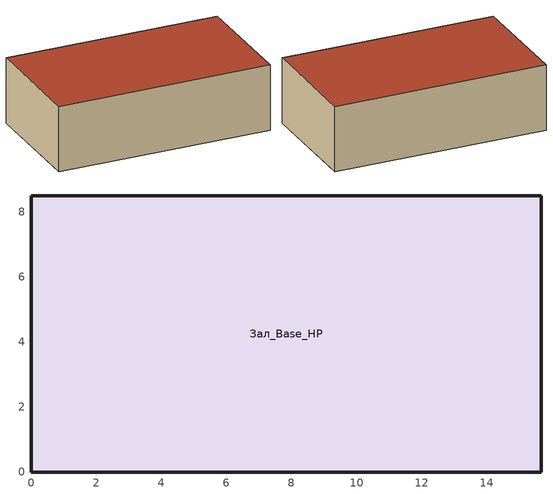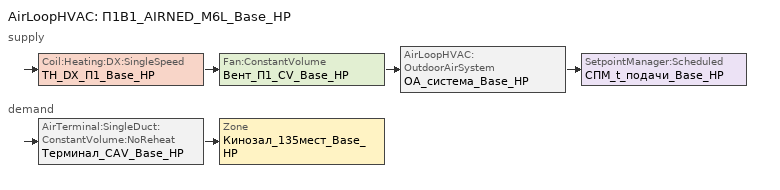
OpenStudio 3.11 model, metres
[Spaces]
Зал_Base_HP
 floor ground (Пол_зала): 0,0 0,8.48 15.68,8.48 15.68,0 z0
 wall outside (Стена_наружная): 0,0 15.68,0 / 15.68,8.48 0,8.48 z0:4.85
 wall outside (Стена_внутренняя): 0,8.48 0,0 / 15.68,0 15.68,8.48 z0:4.85
 roof outside (Покрытие_зала): 0,0 15.68,0 15.68,8.48 0,8.48 z4.85
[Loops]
AirLoopHVAC 'П1В1_AIRNED_M6L_Base_HP'
 supply: Coil:Heating:DX:SingleSpeed 'ТН_DX_П1_Base_HP' > Fan:ConstantVolume 'Вент_П1_CV_Base_HP' > AirLoopHVAC:OutdoorAirSystem 'ОА_система_Base_HP' > SetpointManager:Scheduled 'СПМ_t_подачи_Base_HP'
 demand: AirTerminal:SingleDuct:ConstantVolume:NoReheat 'Терминал_CAV_Base_HP' > Zone 'Кинозал_135мест_Base_HP'
[Site]
SPb_Pulkovo: Latitude {deg}=59.8; Longitude {deg}=30.26; Time Zone {hr}=3; Elevation {m}=16
[SizingPeriod:DesignDay] Barometric Pressure {Pa}=101325; Day of Month=21; Humidity Condition Type=Wetbulb; Solar Model Indicator=ASHRAEClearSky
Name | Maximum Dry-Bulb Temperature {C} | Daily Dry-Bulb Temperature Range {deltaC} | Wind Speed {m/s} | Wind Direction {deg} | Sky Clearness | Month | Day Type | Wetbulb or DewPoint at Maximum Dry-Bulb {C}
СПб_Зима_-24C | -24 | 0 | 3 | 270 | 0 | 1 | WinterDesignDay | -24
СПб_Лето_22C | 22 | 8.5 | 1 | 180 | 1 | 7 | SummerDesignDay | 18
[Material] Roughness=Smooth; Specific Heat {J/kg-K}=840; Thermal Absorptance=0.9; Solar Absorptance=0.7
Name | Thickness {m} | Conductivity {W/m-K} | Density {kg/m3}
Штукатурка_20мм | 0.02 | 0.7 | 1600
Бетон_500мм | 0.5 | 1.74 | 2200
МинВата_100мм | 0.1 | 0.042 | 80
МинВата_150мм | 0.15 | 0.042 | 80
ЖБ_плита_220мм | 0.22 | 1.74 | 2500
Стяжка_100мм | 0.1 | 0.93 | 1800
[Construction]
Стена_наружная: Штукатурка_20мм, Бетон_500мм, МинВата_100мм, Штукатурка_20мм
Стена_внутренняя: Штукатурка_20мм, Бетон_500мм, Штукатурка_20мм
Покрытие_зала: МинВата_150мм, ЖБ_плита_220мм
Пол_зала: Стяжка_100мм, ЖБ_плита_220мм
[ThermalZone]
Кинозал_135мест_Base_HP: Thermostat=Термостат_Base_HP; Use Ideal Air Loads=No
[Sizing:Zone]
Кинозал_135мест_Base_HP: Zone Cooling Design Supply Air Temperature Input Method=SupplyAirTemperature; Zone Cooling Design Supply Air Temperature {C}=14; Zone Cooling Design Supply Air Temperature Difference {deltaC}=11.11; Zone Heating Design Supply Air Temperature Input Method=SupplyAirTemperature; Zone Heating Design Supply Air Temperature {C}=40; Zone Heating Design Supply Air Temperature Difference {deltaC}=11.11; Zone Cooling Design Supply Air Humidity Ratio {kg-H2O/kg-air}=0.0085; Zone Heating Design Supply Air Humidity Ratio {kg-H2O/kg-air}=0.008; Cooling Design Air Flow Method=DesignDay; Heating Design Air Flow Method=DesignDay; Account for Dedicated Outdoor Air System=No; Dedicated Outdoor Air System Control Strategy=NeutralSupplyAir; Dedicated Outdoor Air Low Setpoint Temperature for Design {C}=autosize; Dedicated Outdoor Air High Setpoint Temperature for Design {C}=autosize; Zone Load Sizing Method=Sensible Load Only No Latent Load; Zone Latent Cooling Design Supply Air Humidity Ratio Input Method=HumidityRatioDifference; Zone Cooling Design Supply Air Humidity Ratio Difference {kgWater/kgDryAir}=0.005; Zone Latent Heating Design Supply Air Humidity Ratio Input Method=HumidityRatioDifference; Zone Humidification Design Supply Air Humidity Ratio Difference {kgWater/kgDryAir}=0.005; Sizing Option=Coincident; Heating Coil Sizing Method=None; Maximum Heating Capacity To Cooling Load Sizing Ratio {W/W}=1
[Zone equipment]
Кинозал_135мест_Base_HP: Терминал_CAV_Base_HP
[Space]
Зал_Base_HP: Thermal Zone=Кинозал_135мест_Base_HP; Design Specification Outdoor Air Object=ОА_спец_Base_HP
[People:Definition]
Зрители_Base_HP: Number of People Calculation Method=People; Number of People {people}=135; Fraction Radiant=0.3; Sensible Heat Fraction=0.6
[People]
Люди_Base_HP: People Definition=Зрители_Base_HP; Space or SpaceType=Зал_Base_HP; Number of People Schedule=Заполняемость_Base_HP; Activity Level Schedule=Активность_Base_HP; Clothing Insulation Calculation Method=ClothingInsulationSchedule; Multiplier=1
[Lights:Definition]
Освещение_дефиниция_Base_HP: Design Level Calculation Method=Watts/Area; Watts per Space Floor Area {W/m2}=8
[Lights]
Освещение_Base_HP: Lights Definition=Освещение_дефиниция_Base_HP; Space or SpaceType=Зал_Base_HP; Schedule=Освещение_Base_HP; Fraction Replaceable=1
[ElectricEquipment:Definition]
Проектор_дефиниция_Base_HP: Design Level Calculation Method=EquipmentLevel; Design Level {W}=10000; Fraction Latent=0; Fraction Radiant=0.2
[ElectricEquipment]
Проектор_Base_HP: Electric Equipment Definition=Проектор_дефиниция_Base_HP; Space or SpaceType=Зал_Base_HP; Schedule=Освещение_Base_HP
[SpaceInfiltration:DesignFlowRate]
Инфильтрация_Base_HP: Space or SpaceType=Зал_Base_HP; Design Flow Rate Calculation Method=Flow/ExteriorArea; Flow per Exterior Surface Area {m3/s-m2}=0.0001; Density Basis=Outdoor
[DesignSpecification:OutdoorAir]
ОА_спец_Base_HP: Outdoor Air Method=Sum; Outdoor Air Flow per Person {m3/s-person}=0; Outdoor Air Flow per Floor Area {m3/s-m2}=0; Outdoor Air Flow Rate {m3/s}=1.125
[ThermostatSetpoint:DualSetpoint]
Термостат_Base_HP: Heating Setpoint Temperature Schedule=Уставка_отопл_Base_HP; Cooling Setpoint Temperature Schedule=Уставка_охл_Base_HP
[AirLoopHVAC]
П1В1_AIRNED_M6L_Base_HP: Availability Schedule=Always On Discrete; Design Supply Air Flow Rate {m3/s}=1.125; Design Return Air Flow Fraction of Supply Air Flow=1
[Sizing:System]
П1В1_AIRNED_M6L_Base_HP: Central Heating Maximum System Air Flow Ratio=0.3; Preheat Design Temperature {C}=7; Preheat Design Humidity Ratio {kg-H2O/kg-Air}=0.008; Precool Design Temperature {C}=12.8; Precool Design Humidity Ratio {kg-H2O/kg-Air}=0.008; Central Cooling Design Supply Air Temperature {C}=12.8; Central Heating Design Supply Air Temperature {C}=16.7; 100% Outdoor Air in Cooling=Yes; 100% Outdoor Air in Heating=Yes; Central Cooling Design Supply Air Humidity Ratio {kg-H2O/kg-Air}=0.0085; Zone Maximum Outdoor Air Fraction=1; Cooling Supply Air Flow Rate Per Floor Area {m3/s-m2}=0.00996765; Cooling Fraction of Autosized Cooling Supply Air Flow Rate=1; Cooling Supply Air Flow Rate Per Unit Cooling Capacity {m3/s-W}=3.94755e-05; Heating Supply Air Flow Rate Per Floor Area {m3/s-m2}=0.00996765; Heating Fraction of Autosized Heating Supply Air Flow Rate=1; Heating Fraction of Autosized Cooling Supply Air Flow Rate=1; Heating Supply Air Flow Rate Per Unit Heating Capacity {m3/s-W}=3.15882e-05; Cooling Design Capacity Method=CoolingDesignCapacity; Cooling Design Capacity {W}=autosize; Cooling Design Capacity Per Floor Area {W/m2}=234.7; Fraction of Autosized Cooling Design Capacity=1; Heating Design Capacity Method=HeatingDesignCapacity; Heating Design Capacity {W}=autosize; Heating Design Capacity Per Floor Area {W/m2}=157; Fraction of Autosized Heating Design Capacity=1; Central Cooling Capacity Control Method=OnOff; Occupant Diversity=autosize; Heating Coil Sizing Method=None; Maximum Heating Capacity To Cooling Capacity Sizing Ratio {W/W}=1
[Fan:ConstantVolume]
Вент_П1_CV_Base_HP: Availability Schedule=Вентиляция_Base_HP; Fan Total Efficiency=0.65; Pressure Rise {Pa}=500; Maximum Flow Rate {m3/s}=1.125; Motor Efficiency=0.9; Motor In Airstream Fraction=1
[SetpointManager:Scheduled]
СПМ_t_подачи_Base_HP: Control Variable=Temperature; Schedule=t_приточного_Base_HP
[Controller:OutdoorAir]
Контроллер_НВ_Base_HP: Minimum Outdoor Air Flow Rate {m3/s}=0; Maximum Outdoor Air Flow Rate {m3/s}=1.125; Economizer Control Type=NoEconomizer; Economizer Control Action Type=ModulateFlow; Economizer Maximum Limit Dry-Bulb Temperature {C}=28; Economizer Maximum Limit Enthalpy {J/kg}=64000; Economizer Minimum Limit Dry-Bulb Temperature {C}=-100; Lockout Type=NoLockout; Minimum Limit Type=FixedMinimum; Controller Mechanical Ventilation=Controller Mechanical Ventilation 1; High Humidity Control=No; High Humidity Outdoor Air Flow Ratio=1; Control High Indoor Humidity Based on Outdoor Humidity Ratio=Yes; Heat Recovery Bypass Control Type=BypassWhenWithinEconomizerLimits; Economizer Operation Staging=InterlockedWithMechanicalCooling
[Controller:MechanicalVentilation]
Controller Mechanical Ventilation 1: Availability Schedule=Always On Discrete
[AirLoopHVAC:OutdoorAirSystem]
ОА_система_Base_HP: Controller=Контроллер_НВ_Base_HP
[HeatExchanger:AirToAir:SensibleAndLatent]
Рекуператор_RRS_Base_HP: Availability Schedule=Always On Discrete; Nominal Supply Air Flow Rate {m3/s}=autosize; Sensible Effectiveness at 100% Heating Air Flow=0.8; Latent Effectiveness at 100% Heating Air Flow=0.72; Sensible Effectiveness at 100% Cooling Air Flow=0.75; Latent Effectiveness at 100% Cooling Air Flow=0.68; Nominal Electric Power {W}=0; Supply Air Outlet Temperature Control=Yes; Heat Exchanger Type=Rotary; Frost Control Type=None; Threshold Temperature {C}=1.7; Economizer Lockout=Yes; Sensible Effectiveness of Heating Air Flow Curve=Рекуператор_RRS_Base_HP_SensHeatEff; Latent Effectiveness of Heating Air Flow Curve=Рекуператор_RRS_Base_HP_LatHeatEff; Sensible Effectiveness of Cooling Air Flow Curve=Рекуператор_RRS_Base_HP_SensCoolEff; Latent Effectiveness of Cooling Air Flow Curve=Рекуператор_RRS_Base_HP_LatCoolEff
[AirTerminal:SingleDuct:ConstantVolume:NoReheat]
Терминал_CAV_Base_HP: Availability Schedule=Вентиляция_Base_HP; Maximum Air Flow Rate {m3/s}=1.125
[Coil:Heating:DX:SingleSpeed]
ТН_DX_П1_Base_HP: Availability Schedule=Always On Discrete; Rated Total Heating Capacity {W}=16000; Rated COP {W/W}=2.5; Rated Air Flow Rate {m3/s}=1.125; Rated Supply Fan Power Per Volume Flow Rate 2017 {W/(m3/s)}=773.3; Rated Supply Fan Power Per Volume Flow Rate 2023 {W/(m3/s)}=934.4; Total Heating Capacity Function of Temperature Curve=Curve Cubic 1; Total Heating Capacity Function of Flow Fraction Curve=Curve Cubic 2; Energy Input Ratio Function of Temperature Curve=Curve Cubic 3; Energy Input Ratio Function of Flow Fraction Curve=Curve Quadratic 2; Part Load Fraction Correlation Curve=Curve Quadratic 3; Defrost Strategy=Resistive; Defrost Control=Timed; Defrost Time Period Fraction=0.166667; Resistive Defrost Heater Capacity {W}=2000
[Schedule:Constant]
Name | Value
Активность_Base_HP | 115
Уставка_отопл_Base_HP; t_приточного_Base_HP | 18
Уставка_охл_Base_HP | 26
Always On Discrete | 1
[Schedule:Ruleset]
Name | Default Day Schedule
Заполняемость_Base_HP | Schedule Day 1
Освещение_Base_HP | Schedule Day 3
Вентиляция_Base_HP | Schedule Day 5
[Schedule:Day]
Schedule Day 1: 1, 0, 0, 2, 0, 0, 3, 0, 0, 4, 0, 0, 5, 0, 0, 6, 0, 0, 7, 0, 0, 8, 0, 0, 9, 0, 0.1, 10, 0, 0.1, 11, 0, 0.2, 12, 0, 0.85, 13, 0, 0.85, 14, 0, 0.85, 15, 0, 0.85, 16, 0, 0.15, 17, 0, 0.8, 18, 0, 0.8, 19, 0, 0.15, 20, 0, 0.92, 21, 0, 0.92, 22, 0, 0.2, 23, 0, 0.82, 24, 0, 0.82
Schedule Day 2: 1, 0, 0, 2, 0, 0, 3, 0, 0, 4, 0, 0, 5, 0, 0, 6, 0, 0, 7, 0, 0, 8, 0, 0, 9, 0, 0.1, 10, 0, 0.1, 11, 0, 0.88, 12, 0, 0.88, 13, 0, 0.92, 14, 0, 0.92, 15, 0, 0.2, 16, 0, 0.9, 17, 0, 0.9, 18, 0, 0.2, 19, 0, 0.95, 20, 0, 0.95, 21, 0, 0.3, 22, 0, 0.8, 23, 0, 0.8, 24, 0, 0
Schedule Day 3: 1, 0, 0, 2, 0, 0, 3, 0, 0, 4, 0, 0, 5, 0, 0, 6, 0, 0, 7, 0, 0, 8, 0, 0, 9, 0, 0.15, 10, 0, 0.15, 11, 0, 0.25, 12, 0, 0.9, 13, 0, 0.9, 14, 0, 0.9, 15, 0, 0.9, 16, 0, 0.2, 17, 0, 0.85, 18, 0, 0.85, 19, 0, 0.2, 20, 0, 0.97, 21, 0, 0.97, 22, 0, 0.25, 23, 0, 0.87, 24, 0, 0.87
Schedule Day 4: 1, 0, 0, 2, 0, 0, 3, 0, 0, 4, 0, 0, 5, 0, 0, 6, 0, 0, 7, 0, 0, 8, 0, 0, 9, 0, 0.15, 10, 0, 0.15, 11, 0, 0.93, 12, 0, 0.93, 13, 0, 0.97, 14, 0, 0.97, 15, 0, 0.25, 16, 0, 0.95, 17, 0, 0.95, 18, 0, 0.25, 19, 0, 1, 20, 0, 1, 21, 0, 0.35, 22, 0, 0.85, 23, 0, 0.85, 24, 0, 0
Schedule Day 5; Schedule Day 6: 1, 0, 0, 2, 0, 0, 3, 0, 0, 4, 0, 0, 5, 0, 0, 6, 0, 0, 7, 0, 0, 8, 0, 0, 9, 0, 1, 10, 0, 1, 11, 0, 1, 12, 0, 1, 13, 0, 1, 14, 0, 1, 15, 0, 1, 16, 0, 1, 17, 0, 1, 18, 0, 1, 19, 0, 1, 20, 0, 1, 21, 0, 1, 22, 0, 1, 23, 0, 1, 24, 0, 1
[Schedule:Rule] Rule Order=0; Apply Sunday=Yes; Apply Saturday=Yes
Name | Schedule Ruleset | Day Schedule
Schedule Rule 1 | Заполняемость_Base_HP | Schedule Day 2
Schedule Rule 2 | Освещение_Base_HP | Schedule Day 4
Schedule Rule 3 | Вентиляция_Base_HP | Schedule Day 6
[Table:Lookup]
Рекуператор_RRS_Base_HP_SensHeatEff: DivisorOnly, 0.8, 0, 10, Dimensionless, 0.83, 0.8
Рекуператор_RRS_Base_HP_LatHeatEff: DivisorOnly, 0.72, 0, 10, Dimensionless, 0.75, 0.72
Рекуператор_RRS_Base_HP_SensCoolEff: DivisorOnly, 0.75, 0, 10, Dimensionless, 0.78, 0.75
Рекуператор_RRS_Base_HP_LatCoolEff: DivisorOnly, 0.68, 0, 10, Dimensionless, 0.71, 0.68
[Curve:Quadratic] Minimum Value of x=0; Maximum Value of x=1
Name | Coefficient1 Constant | Coefficient2 x | Coefficient3 x**2
Curve Quadratic 2 | 1.3824 | -0.4336 | 0.0512
Curve Quadratic 3 | 0.75 | 0.25 | 0
[Curve:Cubic]
Name | Coefficient1 Constant | Coefficient2 x | Coefficient3 x**2 | Coefficient4 x**3 | Minimum Value of x | Maximum Value of x
Curve Cubic 1 | 0.758746 | 0.027626 | 0.000148716 | 3.4992e-06 | -20 | 20
Curve Cubic 2 | 0.84 | 0.16 | 0 | 0 | 0.5 | 1.5
Curve Cubic 3 | 1.19248 | -0.0300438 | 0.00103745 | -2.3328e-05 | -20 | 20
